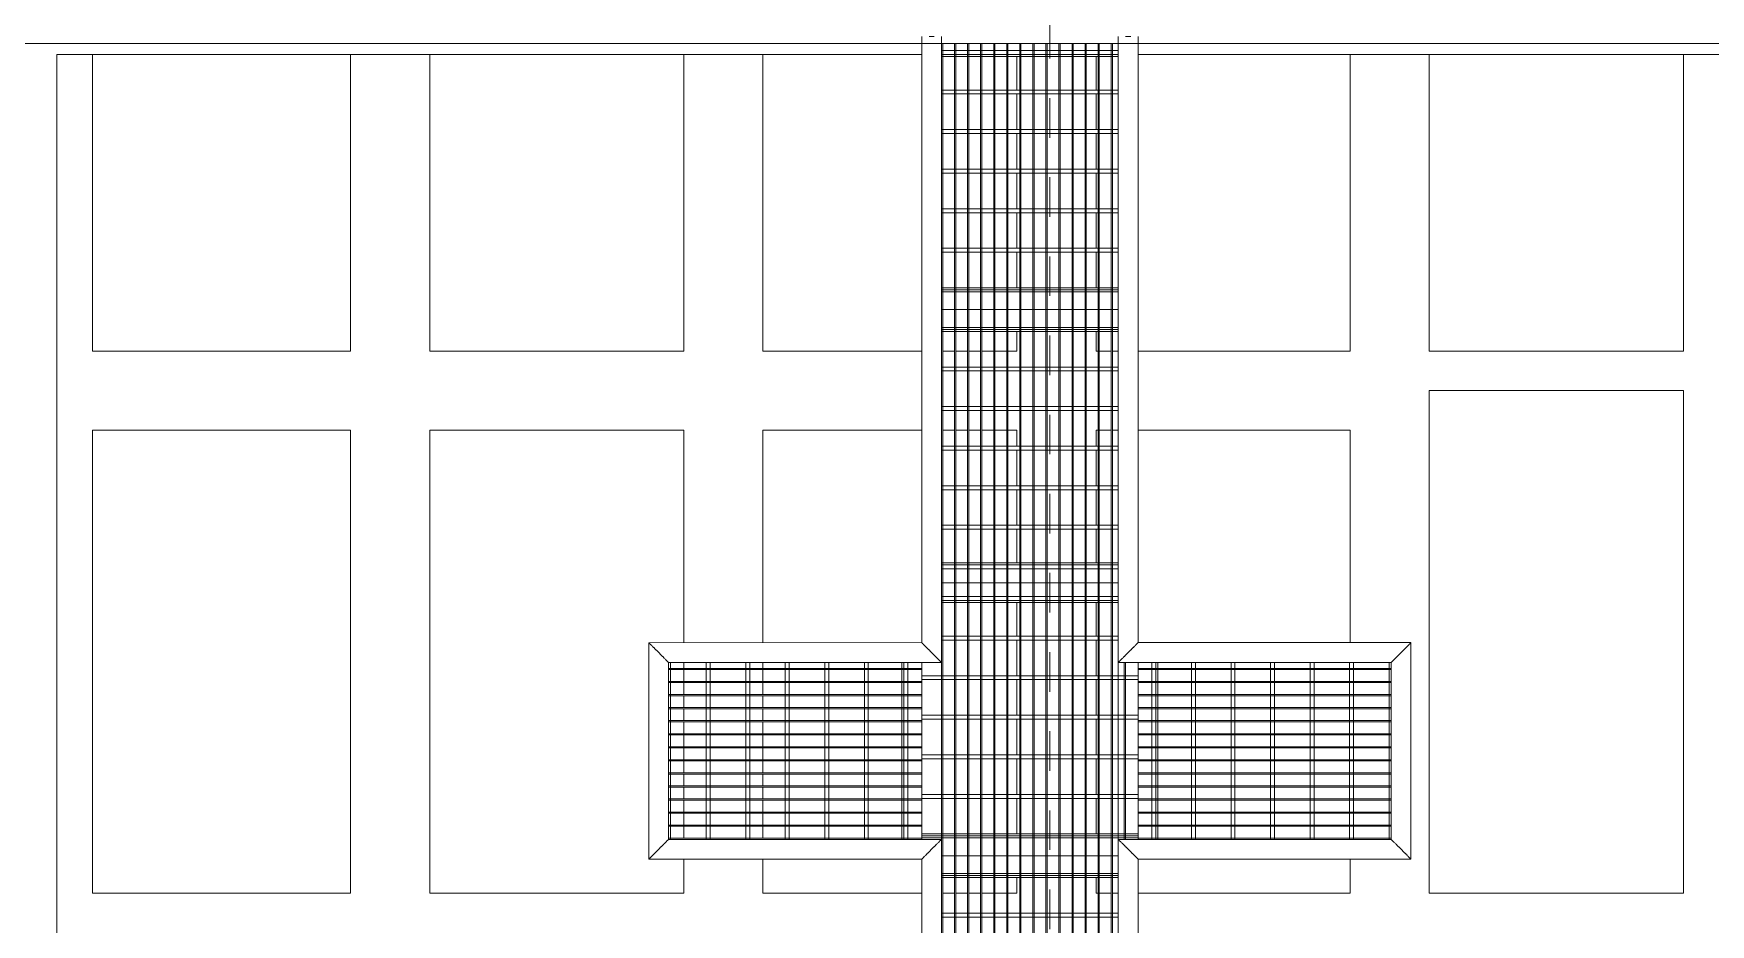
# Model space of a CAD drawing. Header units: metres. Extents: x -43 to 80, y -185 to 8.
# Drawn here: x 38.868 to 43.108, y -136.256 to -134.005 of the extents above; entities that cross this region are included whole.
import ezdxf

# ---------------------------------------------------------------- set-up
doc = ezdxf.new("R2010")
doc.units = ezdxf.units.M
doc.linetypes.add('Grid Line', pattern=[0.022225, 0.0127, -0.003175, 0.003175, -0.003175])
for name, color, linetype, lineweight in [('A-FLOR-HRAL', 7, 'Continuous', 9), ('A-GENM', 7, 'Continuous', 9), ('A-WALL', 7, 'Continuous', 9), ('S-GRID', 7, 'Continuous', 9)]:
    doc.layers.add(name, color=color, linetype=linetype, lineweight=lineweight)

# ---------------------------------------------------------------- blocks, each defined once
blk = doc.blocks.new('Railing - Railing-2175300-N02-ESTANQUE CABECERA')
at = {"layer": 'A-FLOR-HRAL'}
blk.add_line((-65.1712, -117.1747), (-53.6055, -123.2035), dxfattribs=at)
blk = doc.blocks.new('Railing - Railing-2187990-N02-ESTANQUE CABECERA')
at = {"layer": 'A-FLOR-HRAL'}
for p, q in [((-64.9643, -116.6044), (-64.9688, -116.6132)), ((-62.7936, -117.7359), (-64.9643, -116.6044)), ((-64.9163, -116.6858), (-62.8167, -117.7803)), ((-62.8167, -117.7803), (-62.7936, -117.7359))]:
    blk.add_line(p, q, dxfattribs=at)
blk = doc.blocks.new('M_RVR_Grating - 0_547 x 0_69-V83-N02-ESTANQUE CABECERA')
at = {"layer": 'A-GENM'}
for p, q in [((0.2235, 0.31), (-0.2235, 0.31)), ((-0.2235, 0.3), (0.2235, 0.3)), ((-0.2205, -0.345), (-0.2205, 0.328)), ((-0.1905, 0.328), (-0.1905, -0.345)), ((-0.1875, -0.345), (-0.1875, 0.328)), ((-0.1575, 0.328), (-0.1575, -0.345)), ((-0.1545, -0.345), (-0.1545, 0.328)), ((-0.1245, 0.328), (-0.1245, -0.345)), ((-0.1215, -0.345), (-0.1215, 0.328)), ((-0.0915, 0.328), (-0.0915, -0.345)), ((-0.0885, -0.345), (-0.0885, 0.328)), ((-0.0585, 0.328), (-0.0585, -0.345)), ((-0.0555, -0.345), (-0.0555, 0.328)), ((-0.0255, 0.328), (-0.0255, -0.345)), ((-0.0225, -0.345), (-0.0225, 0.328)), ((0.0075, 0.328), (0.0075, -0.345)), ((0.0105, -0.345), (0.0105, 0.328)), ((0.0405, 0.328), (0.0405, -0.345)), ((0.0435, -0.345), (0.0435, 0.328)), ((0.0735, 0.328), (0.0735, -0.345)), ((0.0765, -0.345), (0.0765, 0.328)), ((0.1065, 0.328), (0.1065, -0.345)), ((0.1095, -0.345), (0.1095, 0.328)), ((0.1395, 0.328), (0.1395, -0.345)), ((0.1425, -0.345), (0.1425, 0.328)), ((0.1725, 0.328), (0.1725, -0.345)), ((0.1755, -0.345), (0.1755, 0.328)), ((0.2055, 0.328), (0.2055, -0.345)), ((0.2085, -0.345), (0.2085, 0.328)), ((-0.2235, 0.295), (0.2235, 0.295)), ((0.2236, 0.21), (-0.2236, 0.21)), ((-0.2236, 0.2), (0.2236, 0.2)), ((0.2236, 0.11), (-0.2236, 0.11)), ((-0.2236, 0.1), (0.2236, 0.1)), ((0.2237, 0.01), (-0.2237, 0.01)), ((-0.2237, 0), (0.2237, 0)), ((0.2237, -0.09), (-0.2237, -0.09)), ((-0.2237, -0.1), (0.2237, -0.1)), ((0.2238, -0.19), (-0.2238, -0.19)), ((-0.2238, -0.2), (0.2238, -0.2)), ((0.2238, -0.29), (-0.2238, -0.29)), ((0.2238, -0.295), (-0.2238, -0.295)), ((-0.2238, -0.3), (0.2238, -0.3)), ((-0.2235, -0.345), (-0.2205, -0.345)), ((-0.2235, -0.345), (0.2235, -0.345)), ((-0.1905, -0.345), (-0.1875, -0.345)), ((-0.1575, -0.345), (-0.1545, -0.345)), ((-0.1245, -0.345), (-0.1215, -0.345)), ((-0.0915, -0.345), (-0.0885, -0.345)), ((-0.0585, -0.345), (-0.0555, -0.345)), ((-0.0255, -0.345), (-0.0225, -0.345)), ((0.0075, -0.345), (0.0105, -0.345)), ((0.0405, -0.345), (0.0435, -0.345)), ((0.0735, -0.345), (0.0765, -0.345)), ((0.1065, -0.345), (0.1095, -0.345)), ((0.1395, -0.345), (0.1425, -0.345)), ((0.1725, -0.345), (0.1755, -0.345)), ((0.2055, -0.345), (0.2085, -0.345))]:
    blk.add_line(p, q, dxfattribs=at)
blk = doc.blocks.new('M_RVR_Grating - 0_547 x 0_69-V84-N02-ESTANQUE CABECERA')
at = {"layer": 'A-GENM'}
for p, q in [((-0.2205, 0.345), (-0.2235, 0.345)), ((0.2235, 0.345), (-0.2235, 0.345)), ((-0.2205, -0.345), (-0.2205, 0.345)), ((-0.1905, 0.345), (-0.1905, -0.345)), ((-0.1875, 0.345), (-0.1905, 0.345)), ((-0.1875, -0.345), (-0.1875, 0.345)), ((-0.1575, 0.345), (-0.1575, -0.345)), ((-0.1545, 0.345), (-0.1575, 0.345)), ((-0.1545, -0.345), (-0.1545, 0.345)), ((-0.1245, 0.345), (-0.1245, -0.345)), ((-0.1215, 0.345), (-0.1245, 0.345)), ((-0.1215, -0.345), (-0.1215, 0.345)), ((-0.0915, 0.345), (-0.0915, -0.345)), ((-0.0885, 0.345), (-0.0915, 0.345)), ((-0.0885, -0.345), (-0.0885, 0.345)), ((-0.0585, 0.345), (-0.0585, -0.345)), ((-0.0555, 0.345), (-0.0585, 0.345)), ((-0.0555, -0.345), (-0.0555, 0.345)), ((-0.0255, 0.345), (-0.0255, -0.345)), ((-0.0225, 0.345), (-0.0255, 0.345)), ((-0.0225, -0.345), (-0.0225, 0.345)), ((0.0075, 0.345), (0.0075, -0.345)), ((0.0105, 0.345), (0.0075, 0.345)), ((0.0105, -0.345), (0.0105, 0.345)), ((0.0405, 0.345), (0.0405, -0.345)), ((0.0435, 0.345), (0.0405, 0.345)), ((0.0435, -0.345), (0.0435, 0.345)), ((0.0735, 0.345), (0.0735, -0.345)), ((0.0765, 0.345), (0.0735, 0.345)), ((0.0765, -0.345), (0.0765, 0.345)), ((0.1065, 0.345), (0.1065, -0.345)), ((0.1095, 0.345), (0.1065, 0.345)), ((0.1095, -0.345), (0.1095, 0.345)), ((0.1395, 0.345), (0.1395, -0.345)), ((0.1425, 0.345), (0.1395, 0.345)), ((0.1425, -0.345), (0.1425, 0.345)), ((0.1725, 0.345), (0.1725, -0.345)), ((0.1755, 0.345), (0.1725, 0.345)), ((0.1755, -0.345), (0.1755, 0.345)), ((0.2055, 0.345), (0.2055, -0.345)), ((0.2085, 0.345), (0.2055, 0.345)), ((0.2085, -0.345), (0.2085, 0.345)), ((0.2235, 0.3), (-0.2235, 0.3)), ((-0.2235, 0.295), (0.2235, 0.295)), ((-0.2235, 0.29), (0.2235, 0.29)), ((0.2235, 0.2), (-0.2235, 0.2)), ((-0.2235, 0.19), (0.2235, 0.19)), ((0.2235, 0.1), (-0.2235, 0.1)), ((-0.2235, 0.09), (0.2235, 0.09)), ((0.2235, 0), (-0.2235, 0)), ((-0.2235, -0.01), (0.2235, -0.01)), ((0.2235, -0.1), (-0.2235, -0.1)), ((-0.2235, -0.11), (0.2235, -0.11)), ((0.2235, -0.2), (-0.2235, -0.2)), ((-0.2235, -0.21), (0.2235, -0.21)), ((0.2235, -0.295), (-0.2235, -0.295)), ((0.2235, -0.3), (-0.2235, -0.3)), ((-0.2235, -0.31), (0.2235, -0.31)), ((-0.2235, -0.345), (-0.2205, -0.345)), ((-0.2235, -0.345), (0.2235, -0.345)), ((-0.1905, -0.345), (-0.1875, -0.345)), ((-0.1575, -0.345), (-0.1545, -0.345)), ((-0.1245, -0.345), (-0.1215, -0.345)), ((-0.0915, -0.345), (-0.0885, -0.345)), ((-0.0585, -0.345), (-0.0555, -0.345)), ((-0.0255, -0.345), (-0.0225, -0.345)), ((0.0075, -0.345), (0.0105, -0.345)), ((0.0405, -0.345), (0.0435, -0.345)), ((0.0735, -0.345), (0.0765, -0.345)), ((0.1065, -0.345), (0.1095, -0.345)), ((0.1395, -0.345), (0.1425, -0.345)), ((0.1725, -0.345), (0.1755, -0.345)), ((0.2055, -0.345), (0.2085, -0.345))]:
    blk.add_line(p, q, dxfattribs=at)
blk = doc.blocks.new('M_RVR_Grating - 0_547 x 0_69-V85-N02-ESTANQUE CABECERA')
at = {"layer": 'A-GENM'}
for p, q in [((-0.2205, 0.345), (-0.2235, 0.345)), ((0.2235, 0.345), (-0.2235, 0.345)), ((-0.2205, -0.345), (-0.2205, 0.345)), ((-0.1875, 0.345), (-0.1905, 0.345)), ((-0.1905, 0.345), (-0.1905, -0.345)), ((-0.1875, -0.345), (-0.1875, 0.345)), ((-0.1545, 0.345), (-0.1575, 0.345)), ((-0.1575, 0.345), (-0.1575, -0.345)), ((-0.1545, -0.345), (-0.1545, 0.345)), ((-0.1215, 0.345), (-0.1245, 0.345)), ((-0.1245, 0.345), (-0.1245, -0.345)), ((-0.1215, -0.345), (-0.1215, 0.345)), ((-0.0885, 0.345), (-0.0915, 0.345)), ((-0.0915, 0.345), (-0.0915, -0.345)), ((-0.0885, -0.345), (-0.0885, 0.345)), ((-0.0555, 0.345), (-0.0585, 0.345)), ((-0.0585, 0.345), (-0.0585, -0.345)), ((-0.0555, -0.345), (-0.0555, 0.345)), ((-0.0225, 0.345), (-0.0255, 0.345)), ((-0.0255, 0.345), (-0.0255, -0.345)), ((-0.0225, -0.345), (-0.0225, 0.345)), ((0.0105, 0.345), (0.0075, 0.345)), ((0.0075, 0.345), (0.0075, -0.345)), ((0.0105, -0.345), (0.0105, 0.345)), ((0.0435, 0.345), (0.0405, 0.345)), ((0.0405, 0.345), (0.0405, -0.345)), ((0.0435, -0.345), (0.0435, 0.345)), ((0.0765, 0.345), (0.0735, 0.345)), ((0.0735, 0.345), (0.0735, -0.345)), ((0.0765, -0.345), (0.0765, 0.345)), ((0.1095, 0.345), (0.1065, 0.345)), ((0.1065, 0.345), (0.1065, -0.345)), ((0.1095, -0.345), (0.1095, 0.345)), ((0.1425, 0.345), (0.1395, 0.345)), ((0.1395, 0.345), (0.1395, -0.345)), ((0.1425, -0.345), (0.1425, 0.345)), ((0.1755, 0.345), (0.1725, 0.345)), ((0.1725, 0.345), (0.1725, -0.345)), ((0.1755, -0.345), (0.1755, 0.345)), ((0.2085, 0.345), (0.2055, 0.345)), ((0.2055, 0.345), (0.2055, -0.345)), ((0.2085, -0.345), (0.2085, 0.345)), ((0.2235, 0.31), (-0.2235, 0.31)), ((-0.2235, 0.3), (0.2235, 0.3)), ((-0.2235, 0.295), (0.2235, 0.295)), ((0.2235, 0.21), (-0.2235, 0.21)), ((-0.2235, 0.2), (0.2235, 0.2)), ((-0.2735, 0.1435), (-0.2735, -0.3035)), ((-0.2235, 0.1435), (-0.2235, -0.3035)), ((-0.2235, -0.3035), (-0.2235, 0.1435)), ((0.2235, 0.1435), (0.2235, -0.3035)), ((0.2385, 0.1435), (0.2385, -0.3035)), ((0.2415, -0.3035), (0.2415, 0.1435)), ((0.2735, -0.3035), (0.2735, 0.1435)), ((0.2735, 0.11), (-0.2735, 0.11)), ((-0.2735, 0.1), (0.2735, 0.1)), ((0.2735, 0.01), (-0.2735, 0.01)), ((-0.2735, 0), (0.2735, 0)), ((0.2735, -0.09), (-0.2735, -0.09)), ((-0.2735, -0.1), (0.2735, -0.1)), ((0.2735, -0.19), (-0.2735, -0.19)), ((-0.2735, -0.2), (0.2735, -0.2)), ((0.2735, -0.29), (-0.2735, -0.29)), ((0.2735, -0.295), (-0.2735, -0.295)), ((-0.2735, -0.295), (-0.2735, -0.3035)), ((0.2735, -0.3035), (0.2735, -0.295)), ((-0.2735, -0.3), (0.2735, -0.3)), ((-0.2235, -0.345), (-0.2205, -0.345)), ((-0.2235, -0.345), (0.2235, -0.345)), ((-0.1905, -0.345), (-0.1875, -0.345)), ((-0.1575, -0.345), (-0.1545, -0.345)), ((-0.1245, -0.345), (-0.1215, -0.345)), ((-0.0915, -0.345), (-0.0885, -0.345)), ((-0.0585, -0.345), (-0.0555, -0.345)), ((-0.0255, -0.345), (-0.0225, -0.345)), ((0.0075, -0.345), (0.0105, -0.345)), ((0.0405, -0.345), (0.0435, -0.345)), ((0.0735, -0.345), (0.0765, -0.345)), ((0.1065, -0.345), (0.1095, -0.345)), ((0.1395, -0.345), (0.1425, -0.345)), ((0.1725, -0.345), (0.1755, -0.345)), ((0.2055, -0.345), (0.2085, -0.345))]:
    blk.add_line(p, q, dxfattribs=at)
blk = doc.blocks.new('M_RVR_Grating - 0_547 x 0_69-V86-N02-ESTANQUE CABECERA')
at = {"layer": 'A-GENM'}
for p, q in [((-0.2205, 0.345), (-0.2235, 0.345)), ((0.2235, 0.345), (-0.2235, 0.345)), ((-0.2205, -0.2034), (-0.2205, 0.345)), ((-0.1905, 0.345), (-0.1905, -0.2034)), ((-0.1875, 0.345), (-0.1905, 0.345)), ((-0.1875, -0.2034), (-0.1875, 0.345)), ((-0.1575, 0.345), (-0.1575, -0.2034)), ((-0.1545, 0.345), (-0.1575, 0.345)), ((-0.1545, -0.2034), (-0.1545, 0.345)), ((-0.1245, 0.345), (-0.1245, -0.2034)), ((-0.1215, 0.345), (-0.1245, 0.345)), ((-0.1215, -0.2034), (-0.1215, 0.345)), ((-0.0915, 0.345), (-0.0915, -0.2034)), ((-0.0885, 0.345), (-0.0915, 0.345)), ((-0.0885, -0.2034), (-0.0885, 0.345)), ((-0.0585, 0.345), (-0.0585, -0.2034)), ((-0.0555, 0.345), (-0.0585, 0.345)), ((-0.0555, -0.2034), (-0.0555, 0.345)), ((-0.0255, 0.345), (-0.0255, -0.2034)), ((-0.0225, 0.345), (-0.0255, 0.345)), ((-0.0225, -0.2034), (-0.0225, 0.345)), ((0.0075, 0.345), (0.0075, -0.2034)), ((0.0105, 0.345), (0.0075, 0.345)), ((0.0105, -0.2034), (0.0105, 0.345)), ((0.0405, 0.345), (0.0405, -0.2034)), ((0.0435, 0.345), (0.0405, 0.345)), ((0.0435, -0.2034), (0.0435, 0.345)), ((0.0735, 0.345), (0.0735, -0.2034)), ((0.0765, 0.345), (0.0735, 0.345)), ((0.0765, -0.2034), (0.0765, 0.345)), ((0.1065, 0.345), (0.1065, -0.2034)), ((0.1095, 0.345), (0.1065, 0.345)), ((0.1095, -0.2034), (0.1095, 0.345)), ((0.1395, 0.345), (0.1395, -0.2034)), ((0.1425, 0.345), (0.1395, 0.345)), ((0.1425, -0.2034), (0.1425, 0.345)), ((0.1725, 0.345), (0.1725, -0.2034)), ((0.1755, 0.345), (0.1725, 0.345)), ((0.1755, -0.2034), (0.1755, 0.345)), ((0.2055, 0.345), (0.2055, -0.2034)), ((0.2085, 0.345), (0.2055, 0.345)), ((0.2085, -0.2034), (0.2085, 0.345)), ((0.2235, 0.3), (-0.2235, 0.3)), ((-0.2235, 0.295), (0.2235, 0.295)), ((-0.2235, 0.29), (0.2235, 0.29)), ((0.2235, 0.2), (-0.2235, 0.2)), ((-0.2235, 0.19), (0.2235, 0.19)), ((0.2235, 0.1), (-0.2235, 0.1)), ((-0.2235, 0.09), (0.2235, 0.09)), ((0.2235, 0), (-0.2235, 0)), ((-0.2235, -0.01), (0.2235, -0.01)), ((0.2235, -0.1), (-0.2235, -0.1)), ((-0.2235, -0.11), (0.2235, -0.11)), ((0.2235, -0.2), (-0.2235, -0.2)), ((-0.2235, -0.21), (0.2235, -0.21)), ((-0.2205, -0.345), (-0.2205, -0.2049)), ((-0.1905, -0.2048), (-0.1905, -0.345)), ((-0.1875, -0.345), (-0.1875, -0.2048)), ((-0.1575, -0.2047), (-0.1575, -0.345)), ((-0.1545, -0.345), (-0.1545, -0.2047)), ((-0.1245, -0.205), (-0.1245, -0.345)), ((-0.1215, -0.345), (-0.1215, -0.205)), ((-0.0915, -0.205), (-0.0915, -0.345)), ((-0.0885, -0.345), (-0.0885, -0.205)), ((-0.0585, -0.205), (-0.0585, -0.345)), ((-0.0555, -0.345), (-0.0555, -0.205)), ((-0.0255, -0.205), (-0.0255, -0.345)), ((-0.0225, -0.345), (-0.0225, -0.205)), ((0.0075, -0.205), (0.0075, -0.345)), ((0.0105, -0.345), (0.0105, -0.205)), ((0.0405, -0.205), (0.0405, -0.345)), ((0.0435, -0.345), (0.0435, -0.205)), ((0.0735, -0.205), (0.0735, -0.345)), ((0.0765, -0.345), (0.0765, -0.205)), ((0.1065, -0.205), (0.1065, -0.345)), ((0.1095, -0.345), (0.1095, -0.205)), ((0.1395, -0.205), (0.1395, -0.345)), ((0.1425, -0.345), (0.1425, -0.205)), ((0.1725, -0.205), (0.1725, -0.345)), ((0.1755, -0.345), (0.1755, -0.205)), ((0.2055, -0.205), (0.2055, -0.345)), ((0.2085, -0.345), (0.2085, -0.205)), ((0.2235, -0.295), (-0.2235, -0.295)), ((0.2235, -0.3), (-0.2235, -0.3)), ((-0.2235, -0.31), (0.2235, -0.31)), ((-0.2235, -0.345), (-0.2205, -0.345)), ((-0.2235, -0.345), (0.2235, -0.345)), ((-0.1905, -0.345), (-0.1875, -0.345)), ((-0.1575, -0.345), (-0.1545, -0.345)), ((-0.1245, -0.345), (-0.1215, -0.345)), ((-0.0915, -0.345), (-0.0885, -0.345)), ((-0.0585, -0.345), (-0.0555, -0.345)), ((-0.0255, -0.345), (-0.0225, -0.345)), ((0.0075, -0.345), (0.0105, -0.345)), ((0.0405, -0.345), (0.0435, -0.345)), ((0.0735, -0.345), (0.0765, -0.345)), ((0.1065, -0.345), (0.1095, -0.345)), ((0.1395, -0.345), (0.1425, -0.345)), ((0.1725, -0.345), (0.1755, -0.345)), ((0.2055, -0.345), (0.2085, -0.345))]:
    blk.add_line(p, q, dxfattribs=at)
blk = doc.blocks.new('M_RVR_Grating - 0_547 x 0_69-V90-N02-ESTANQUE CABECERA')
at = {"layer": 'A-GENM'}
for p, q in [((-0.2205, 0.345), (-0.2235, 0.345)), ((0.2235, 0.345), (-0.2235, 0.345)), ((-0.2205, -0.295), (-0.2205, 0.345)), ((-0.1875, 0.345), (-0.1905, 0.345)), ((-0.1905, 0.345), (-0.1905, -0.295)), ((-0.1875, -0.295), (-0.1875, 0.345)), ((-0.1545, 0.345), (-0.1575, 0.345)), ((-0.1575, 0.345), (-0.1575, -0.295)), ((-0.1545, -0.295), (-0.1545, 0.345)), ((-0.1215, 0.345), (-0.1245, 0.345)), ((-0.1245, 0.345), (-0.1245, -0.295)), ((-0.1215, -0.295), (-0.1215, 0.345)), ((-0.0885, 0.345), (-0.0915, 0.345)), ((-0.0915, 0.345), (-0.0915, -0.295)), ((-0.0885, -0.295), (-0.0885, 0.345)), ((-0.0555, 0.345), (-0.0585, 0.345)), ((-0.0585, 0.345), (-0.0585, -0.295)), ((-0.0555, -0.295), (-0.0555, 0.345)), ((-0.0225, 0.345), (-0.0255, 0.345)), ((-0.0255, 0.345), (-0.0255, -0.295)), ((-0.0225, -0.295), (-0.0225, 0.345)), ((0.0105, 0.345), (0.0075, 0.345)), ((0.0075, 0.345), (0.0075, -0.295)), ((0.0105, -0.295), (0.0105, 0.345)), ((0.0435, 0.345), (0.0405, 0.345)), ((0.0405, 0.345), (0.0405, -0.295)), ((0.0435, -0.295), (0.0435, 0.345)), ((0.0765, 0.345), (0.0735, 0.345)), ((0.0735, 0.345), (0.0735, -0.295)), ((0.0765, -0.295), (0.0765, 0.345)), ((0.1095, 0.345), (0.1065, 0.345)), ((0.1065, 0.345), (0.1065, -0.295)), ((0.1095, -0.295), (0.1095, 0.345)), ((0.1425, 0.345), (0.1395, 0.345)), ((0.1395, 0.345), (0.1395, -0.295)), ((0.1425, -0.295), (0.1425, 0.345)), ((0.1755, 0.345), (0.1725, 0.345)), ((0.1725, 0.345), (0.1725, -0.295)), ((0.1755, -0.295), (0.1755, 0.345)), ((0.2085, 0.345), (0.2055, 0.345)), ((0.2055, 0.345), (0.2055, -0.295)), ((0.2085, -0.295), (0.2085, 0.345)), ((0.2235, 0.31), (-0.2235, 0.31)), ((-0.2235, 0.3), (0.2235, 0.3)), ((-0.2235, 0.295), (0.2235, 0.295)), ((0.2235, 0.21), (-0.2235, 0.21)), ((-0.2235, 0.2), (0.2235, 0.2)), ((0.2235, 0.11), (-0.2235, 0.11)), ((-0.2235, 0.1), (0.2235, 0.1)), ((0.2235, 0.01), (-0.2235, 0.01)), ((-0.2235, 0), (0.2235, 0)), ((0.2238, -0.09), (-0.2238, -0.09)), ((-0.2237, -0.1), (0.2237, -0.1)), ((0.2236, -0.19), (-0.2236, -0.19)), ((-0.2236, -0.2), (0.2236, -0.2)), ((0.2235, -0.29), (-0.2235, -0.29))]:
    blk.add_line(p, q, dxfattribs=at)
blk = doc.blocks.new('M_RVR_Grating - 0_547 x 0_69-V92-N02-ESTANQUE CABECERA')
at = {"layer": 'A-GENM'}
for p, q in [((-0.2235, 0.29), (0.2235, 0.29)), ((-0.2205, -0.345), (-0.2205, 0.295)), ((-0.1905, 0.2951), (-0.1905, -0.345)), ((-0.1875, -0.345), (-0.1875, 0.2951)), ((-0.1575, 0.2951), (-0.1575, -0.345)), ((-0.1545, -0.345), (-0.1545, 0.2951)), ((-0.1245, 0.295), (-0.1245, -0.345)), ((-0.1215, -0.345), (-0.1215, 0.295)), ((-0.0915, 0.295), (-0.0915, -0.345)), ((-0.0885, -0.345), (-0.0885, 0.295)), ((-0.0585, 0.295), (-0.0585, -0.345)), ((-0.0555, -0.345), (-0.0555, 0.295)), ((-0.0255, 0.295), (-0.0255, -0.345)), ((-0.0225, -0.345), (-0.0225, 0.295)), ((0.0075, 0.295), (0.0075, -0.345)), ((0.0105, -0.345), (0.0105, 0.295)), ((0.0405, 0.295), (0.0405, -0.345)), ((0.0435, -0.345), (0.0435, 0.295)), ((0.0735, 0.295), (0.0735, -0.345)), ((0.0765, -0.345), (0.0765, 0.295)), ((0.1065, 0.295), (0.1065, -0.345)), ((0.1095, -0.345), (0.1095, 0.295)), ((0.1395, 0.295), (0.1395, -0.345)), ((0.1425, -0.345), (0.1425, 0.295)), ((0.1725, 0.295), (0.1725, -0.345)), ((0.1755, -0.345), (0.1755, 0.295)), ((0.2055, 0.295), (0.2055, -0.345)), ((0.2085, -0.345), (0.2085, 0.295)), ((0.2236, 0.2), (-0.2236, 0.2)), ((-0.2236, 0.19), (0.2236, 0.19)), ((-0.2238, 0.09), (0.2238, 0.09)), ((0.2237, 0.1), (-0.2237, 0.1)), ((0.2235, 0), (-0.2235, 0)), ((-0.2235, -0.01), (0.2235, -0.01)), ((0.2235, -0.1), (-0.2235, -0.1)), ((-0.2235, -0.11), (0.2235, -0.11)), ((0.2235, -0.2), (-0.2235, -0.2)), ((-0.2235, -0.21), (0.2235, -0.21)), ((0.2235, -0.295), (-0.2235, -0.295)), ((0.2235, -0.3), (-0.2235, -0.3)), ((-0.2235, -0.31), (0.2235, -0.31)), ((-0.2235, -0.345), (-0.2205, -0.345)), ((-0.2235, -0.345), (0.2235, -0.345)), ((-0.1905, -0.345), (-0.1875, -0.345)), ((-0.1575, -0.345), (-0.1545, -0.345)), ((-0.1245, -0.345), (-0.1215, -0.345)), ((-0.0915, -0.345), (-0.0885, -0.345)), ((-0.0585, -0.345), (-0.0555, -0.345)), ((-0.0255, -0.345), (-0.0225, -0.345)), ((0.0075, -0.345), (0.0105, -0.345)), ((0.0405, -0.345), (0.0435, -0.345)), ((0.0735, -0.345), (0.0765, -0.345)), ((0.1065, -0.345), (0.1095, -0.345)), ((0.1395, -0.345), (0.1425, -0.345)), ((0.1725, -0.345), (0.1755, -0.345)), ((0.2055, -0.345), (0.2085, -0.345))]:
    blk.add_line(p, q, dxfattribs=at)
blk = doc.blocks.new('Railing - Railing-2188835-N02-ESTANQUE CABECERA')
at = {"layer": 'A-FLOR-HRAL'}
for p, q in [((-62.0989, -118.7568), (-62.8068, -120.1148)), ((-62.7856, -120.1823), (-62.0545, -118.7799)), ((-62.071, -118.7713), (-62.0825, -118.7653)), ((-61.6582, -118.9865), (-62.3892, -120.3889)), ((-62.3217, -120.3677), (-61.6138, -119.0096)), ((-61.6303, -119.001), (-61.6417, -118.9951)), ((-63.4187, -119.7959), (-63.6715, -120.2809)), ((-62.8068, -120.1148), (-63.4187, -119.7959)), ((-63.6041, -120.2597), (-63.3974, -119.8633)), ((-63.3974, -119.8633), (-62.7856, -120.1823)), ((-63.6715, -120.2809), (-63.0596, -120.5999)), ((-62.9922, -120.5787), (-63.6041, -120.2597)), ((-61.7099, -120.6866), (-62.3217, -120.3677)), ((-62.3892, -120.3889), (-61.7773, -120.7078)), ((-63.6262, -121.7949), (-62.9922, -120.5787)), ((-63.0596, -120.5999), (-63.6936, -121.8161)), ((-61.7773, -120.7078), (-61.984, -121.1042)), ((-61.9627, -121.1717), (-61.7099, -120.6866)), ((-62.5958, -120.7853), (-63.2301, -122.002)), ((-61.984, -121.1042), (-62.5958, -120.7853)), ((-63.2089, -122.0695), (-62.5746, -120.8527)), ((-62.5746, -120.8527), (-61.9627, -121.1717))]:
    blk.add_line(p, q, dxfattribs=at)
for points in [[(-63.3974, -119.8633), (-63.3974, -119.8633), (-63.3976, -119.8628), (-63.3982, -119.8608), (-63.3988, -119.8589), (-63.3995, -119.8568), (-63.4001, -119.855), (-63.4007, -119.853), (-63.4016, -119.8502), (-63.4025, -119.8471), (-63.4034, -119.8445), (-63.404, -119.8425), (-63.4046, -119.8404), (-63.4053, -119.8383), (-63.406, -119.8362), (-63.4067, -119.834), (-63.4073, -119.8318), (-63.408, -119.8296), (-63.4087, -119.8274), (-63.4094, -119.8252), (-63.4101, -119.823), (-63.4108, -119.8209), (-63.4115, -119.8188), (-63.4121, -119.8167), (-63.4127, -119.8147), (-63.4134, -119.8127), (-63.414, -119.8109), (-63.4147, -119.8085), (-63.4154, -119.8062), (-63.416, -119.8042), (-63.4166, -119.8024), (-63.4173, -119.8003), (-63.4179, -119.7984), (-63.4185, -119.7965), (-63.4187, -119.7959), (-63.4187, -119.7959)], [(-62.7856, -120.1823), (-62.7856, -120.1823), (-62.7858, -120.1817), (-62.7864, -120.1798), (-62.787, -120.1778), (-62.7876, -120.1758), (-62.7882, -120.1739), (-62.7888, -120.1719), (-62.7897, -120.1691), (-62.7907, -120.1661), (-62.7915, -120.1635), (-62.7921, -120.1615), (-62.7928, -120.1594), (-62.7934, -120.1573), (-62.7941, -120.1551), (-62.7948, -120.153), (-62.7955, -120.1508), (-62.7962, -120.1485), (-62.7969, -120.1463), (-62.7976, -120.1441), (-62.7983, -120.142), (-62.7989, -120.1398), (-62.7996, -120.1377), (-62.8003, -120.1356), (-62.8009, -120.1336), (-62.8015, -120.1317), (-62.8021, -120.1298), (-62.8028, -120.1274), (-62.8035, -120.1252), (-62.8042, -120.1232), (-62.8048, -120.1213), (-62.8054, -120.1193), (-62.806, -120.1173), (-62.8066, -120.1154), (-62.8068, -120.1148), (-62.8068, -120.1148)], [(-63.6041, -120.2597), (-63.6041, -120.2597), (-63.6046, -120.2599), (-63.6065, -120.2605), (-63.6085, -120.2611), (-63.6105, -120.2617), (-63.6124, -120.2623), (-63.6144, -120.263), (-63.6172, -120.2638), (-63.6203, -120.2648), (-63.6228, -120.2656), (-63.6249, -120.2663), (-63.6269, -120.2669), (-63.629, -120.2676), (-63.6312, -120.2683), (-63.6334, -120.2689), (-63.6356, -120.2696), (-63.6378, -120.2703), (-63.64, -120.271), (-63.6422, -120.2717), (-63.6444, -120.2724), (-63.6465, -120.2731), (-63.6486, -120.2737), (-63.6507, -120.2744), (-63.6527, -120.275), (-63.6547, -120.2756), (-63.6565, -120.2762), (-63.6589, -120.277), (-63.6611, -120.2777), (-63.6631, -120.2783), (-63.665, -120.2789), (-63.6671, -120.2795), (-63.669, -120.2802), (-63.6709, -120.2807), (-63.6715, -120.2809), (-63.6715, -120.2809)], [(-62.3892, -120.3889), (-62.3892, -120.3889), (-62.3886, -120.3887), (-62.3867, -120.3881), (-62.3848, -120.3875), (-62.3827, -120.3869), (-62.3808, -120.3863), (-62.3788, -120.3856), (-62.3761, -120.3848), (-62.373, -120.3838), (-62.3704, -120.383), (-62.3684, -120.3823), (-62.3663, -120.3817), (-62.3642, -120.381), (-62.3621, -120.3804), (-62.3599, -120.3797), (-62.3577, -120.379), (-62.3555, -120.3783), (-62.3533, -120.3776), (-62.3511, -120.3769), (-62.3489, -120.3762), (-62.3467, -120.3755), (-62.3446, -120.3749), (-62.3426, -120.3742), (-62.3405, -120.3736), (-62.3386, -120.373), (-62.3367, -120.3724), (-62.3343, -120.3716), (-62.3321, -120.3709), (-62.3301, -120.3703), (-62.3282, -120.3697), (-62.3262, -120.3691), (-62.3242, -120.3685), (-62.3223, -120.3678), (-62.3217, -120.3677), (-62.3217, -120.3677)], [(-62.9922, -120.5787), (-62.9922, -120.5787), (-62.9928, -120.5788), (-62.9947, -120.5794), (-62.9966, -120.58), (-62.9987, -120.5807), (-63.0006, -120.5813), (-63.0026, -120.5819), (-63.0053, -120.5828), (-63.0084, -120.5838), (-63.011, -120.5846), (-63.013, -120.5852), (-63.0151, -120.5859), (-63.0172, -120.5865), (-63.0193, -120.5872), (-63.0215, -120.5879), (-63.0237, -120.5886), (-63.0259, -120.5893), (-63.0281, -120.59), (-63.0303, -120.5907), (-63.0325, -120.5913), (-63.0347, -120.592), (-63.0368, -120.5927), (-63.0388, -120.5933), (-63.0409, -120.594), (-63.0428, -120.5946), (-63.0447, -120.5952), (-63.0471, -120.5959), (-63.0493, -120.5966), (-63.0513, -120.5972), (-63.0532, -120.5978), (-63.0552, -120.5985), (-63.0572, -120.5991), (-63.0591, -120.5997), (-63.0596, -120.5999), (-63.0596, -120.5999)], [(-61.7773, -120.7078), (-61.7773, -120.7078), (-61.7768, -120.7077), (-61.7749, -120.7071), (-61.7729, -120.7064), (-61.7709, -120.7058), (-61.769, -120.7052), (-61.767, -120.7046), (-61.7642, -120.7037), (-61.7611, -120.7027), (-61.7585, -120.7019), (-61.7565, -120.7013), (-61.7544, -120.7006), (-61.7523, -120.7), (-61.7502, -120.6993), (-61.748, -120.6986), (-61.7458, -120.6979), (-61.7436, -120.6972), (-61.7414, -120.6965), (-61.7392, -120.6958), (-61.737, -120.6952), (-61.7349, -120.6945), (-61.7328, -120.6938), (-61.7307, -120.6932), (-61.7287, -120.6925), (-61.7267, -120.6919), (-61.7249, -120.6913), (-61.7225, -120.6906), (-61.7202, -120.6899), (-61.7182, -120.6892), (-61.7164, -120.6887), (-61.7143, -120.688), (-61.7124, -120.6874), (-61.7105, -120.6868), (-61.7099, -120.6866), (-61.7099, -120.6866)], [(-62.5958, -120.7853), (-62.5958, -120.7853), (-62.5956, -120.7859), (-62.595, -120.7878), (-62.5944, -120.7897), (-62.5938, -120.7918), (-62.5932, -120.7936), (-62.5926, -120.7956), (-62.5917, -120.7984), (-62.5907, -120.8015), (-62.5899, -120.8041), (-62.5893, -120.8061), (-62.5886, -120.8082), (-62.588, -120.8103), (-62.5873, -120.8124), (-62.5866, -120.8146), (-62.5859, -120.8168), (-62.5852, -120.819), (-62.5845, -120.8212), (-62.5838, -120.8234), (-62.5831, -120.8256), (-62.5825, -120.8277), (-62.5818, -120.8298), (-62.5811, -120.8319), (-62.5805, -120.8339), (-62.5799, -120.8359), (-62.5793, -120.8377), (-62.5785, -120.8401), (-62.5778, -120.8424), (-62.5772, -120.8444), (-62.5766, -120.8462), (-62.576, -120.8483), (-62.5754, -120.8502), (-62.5748, -120.8521), (-62.5746, -120.8527), (-62.5746, -120.8527)], [(-61.984, -121.1042), (-61.984, -121.1042), (-61.9838, -121.1048), (-61.9832, -121.1067), (-61.9826, -121.1087), (-61.9819, -121.1107), (-61.9813, -121.1126), (-61.9807, -121.1146), (-61.9798, -121.1174), (-61.9789, -121.1204), (-61.978, -121.123), (-61.9774, -121.125), (-61.9768, -121.1271), (-61.9761, -121.1292), (-61.9754, -121.1314), (-61.9747, -121.1335), (-61.974, -121.1357), (-61.9733, -121.1379), (-61.9726, -121.1401), (-61.972, -121.1423), (-61.9713, -121.1445), (-61.9706, -121.1467), (-61.9699, -121.1488), (-61.9693, -121.1509), (-61.9686, -121.1529), (-61.968, -121.1548), (-61.9674, -121.1567), (-61.9667, -121.1591), (-61.966, -121.1613), (-61.9654, -121.1633), (-61.9648, -121.1652), (-61.9641, -121.1672), (-61.9635, -121.1692), (-61.9629, -121.1711), (-61.9627, -121.1717), (-61.9627, -121.1717)]]:
    blk.add_open_spline(points, degree=3, knots=[0, 0, 0, 0, 0.083333, 0.125, 0.166667, 0.208333, 0.229167, 0.25, 0.291667, 0.333333, 0.354167, 0.375, 0.395833, 0.416667, 0.4375, 0.458333, 0.479167, 0.5, 0.520833, 0.541667, 0.5625, 0.583333, 0.604167, 0.625, 0.645833, 0.666667, 0.6875, 0.708333, 0.75, 0.770833, 0.791667, 0.833333, 0.875, 0.916667, 1, 1, 1, 1], dxfattribs=at)

msp = doc.modelspace()

# ---------------------------------------------------------------- linework, layer by layer
at = {"layer": 'A-GENM'}
for p, q in [((39.0173, -134.0577), (39.0173, -134.8074)), ((39.6698, -134.8074), (39.6698, -134.0577)), ((39.8698, -134.0577), (39.8698, -134.8074)), ((40.5123, -134.8074), (40.5123, -134.0577)), ((40.7123, -134.0577), (40.7123, -134.8074)), ((41.3548, -134.1484), (41.3548, -134.0627)), ((41.5548, -134.0627), (41.5548, -134.1479)), ((42.1973, -134.8074), (42.1973, -134.0577)), ((42.3973, -134.0577), (42.3973, -134.8074)), ((43.0398, -134.8074), (43.0398, -134.0577)), ((41.3548, -134.2484), (41.3548, -134.157)), ((41.5548, -134.1575), (41.5548, -134.2479)), ((41.3548, -134.3484), (41.3548, -134.257)), ((41.5548, -134.2575), (41.5548, -134.3479)), ((41.3548, -134.4484), (41.3548, -134.357)), ((41.5548, -134.3575), (41.5548, -134.4479)), ((41.3548, -134.5484), (41.3548, -134.457)), ((41.5548, -134.4575), (41.5548, -134.5479)), ((41.3548, -134.6484), (41.3548, -134.557)), ((41.5548, -134.5575), (41.5548, -134.6479)), ((41.3548, -134.8074), (41.3548, -134.757)), ((41.5548, -134.7575), (41.5548, -134.8074)), ((39.0173, -134.8074), (39.6698, -134.8074)), ((39.8698, -134.8074), (40.5123, -134.8074)), ((40.7123, -134.8074), (41.1139, -134.8074)), ((41.1669, -134.8074), (41.1969, -134.8074)), ((41.1999, -134.8074), (41.2299, -134.8074)), ((41.2329, -134.8074), (41.2629, -134.8074)), ((41.2659, -134.8074), (41.2959, -134.8074)), ((41.2989, -134.8074), (41.3289, -134.8074)), ((41.3319, -134.8074), (41.3548, -134.8074)), ((41.5548, -134.8074), (41.5599, -134.8074)), ((41.5629, -134.8074), (41.5929, -134.8074)), ((41.5959, -134.8074), (41.6109, -134.8074)), ((41.6609, -134.8074), (42.1973, -134.8074)), ((42.3973, -134.8074), (43.0398, -134.8074)), ((43.0398, -134.9074), (42.3973, -134.9074)), ((42.3973, -134.9074), (42.3973, -136.1776)), ((43.0398, -136.1776), (43.0398, -134.9074)), ((39.6698, -135.0074), (39.0173, -135.0074)), ((39.0173, -135.0074), (39.0173, -136.1776)), ((39.6698, -136.1776), (39.6698, -135.0074)), ((40.5123, -135.0074), (39.8698, -135.0074)), ((39.8698, -135.0074), (39.8698, -136.1776)), ((40.5123, -135.5442), (40.5123, -135.0074)), ((41.1139, -135.0074), (40.7123, -135.0074)), ((40.7123, -135.0074), (40.7123, -135.5442)), ((41.1969, -135.0074), (41.1669, -135.0074)), ((41.2299, -135.0074), (41.1999, -135.0074)), ((41.2629, -135.0074), (41.2329, -135.0074)), ((41.2959, -135.0074), (41.2659, -135.0074)), ((41.3289, -135.0074), (41.2989, -135.0074)), ((41.3548, -135.0074), (41.3319, -135.0074)), ((41.3548, -135.0484), (41.3548, -135.0074)), ((41.5599, -135.0074), (41.5548, -135.0074)), ((41.5548, -135.0074), (41.5548, -135.0479)), ((41.5929, -135.0074), (41.5629, -135.0074)), ((41.6109, -135.0074), (41.5959, -135.0074)), ((42.1973, -135.0074), (41.6609, -135.0074)), ((42.1973, -135.5442), (42.1973, -135.0074)), ((41.3548, -135.1484), (41.3548, -135.057)), ((41.5548, -135.0575), (41.5548, -135.1479)), ((41.3548, -135.2467), (41.3548, -135.157)), ((41.5548, -135.1575), (41.5548, -135.2467)), ((41.3548, -135.3427), (41.3548, -135.257)), ((41.5548, -135.2575), (41.5548, -135.3427)), ((41.3548, -135.5284), (41.3548, -135.4427)), ((41.5548, -135.4427), (41.5548, -135.5279)), ((41.3548, -135.6284), (41.3548, -135.537)), ((41.5548, -135.5375), (41.5548, -135.6279)), ((40.5123, -135.6092), (40.5123, -135.5942)), ((40.7123, -135.5942), (40.7123, -135.6092)), ((40.5123, -135.6422), (40.5123, -135.6122)), ((40.7123, -135.6122), (40.7123, -135.6422)), ((41.3548, -135.7284), (41.3548, -135.637)), ((41.5548, -135.6375), (41.5548, -135.7279)), ((40.5123, -135.6752), (40.5123, -135.6452)), ((40.5123, -135.7081), (40.5123, -135.6782)), ((40.7123, -135.6452), (40.7123, -135.6752)), ((40.7123, -135.6782), (40.7123, -135.7081)), ((40.5123, -135.7412), (40.5123, -135.7112)), ((40.7123, -135.7112), (40.7123, -135.7412)), ((40.5123, -135.7742), (40.5123, -135.7442)), ((40.7123, -135.7442), (40.7123, -135.7742)), ((41.3548, -135.8284), (41.3548, -135.737)), ((41.5548, -135.7375), (41.5548, -135.8279)), ((40.5123, -135.8072), (40.5123, -135.7772)), ((40.7123, -135.7772), (40.7123, -135.8072)), ((40.5123, -135.8402), (40.5123, -135.8102)), ((40.5123, -135.8732), (40.5123, -135.8432)), ((40.7123, -135.8102), (40.7123, -135.8402)), ((40.7123, -135.8432), (40.7123, -135.8732)), ((41.3548, -135.9284), (41.3548, -135.837)), ((41.5548, -135.8375), (41.5548, -135.9279)), ((40.5123, -135.9062), (40.5123, -135.8762)), ((40.7123, -135.8762), (40.7123, -135.9062)), ((40.5123, -135.9392), (40.5123, -135.9092)), ((40.7123, -135.9092), (40.7123, -135.9392)), ((40.5123, -135.9722), (40.5123, -135.9422)), ((40.5123, -136.0052), (40.5123, -135.9752)), ((40.7123, -135.9422), (40.7123, -135.9722)), ((40.7123, -135.9752), (40.7123, -136.0052)), ((41.3548, -136.0284), (41.3548, -135.937)), ((41.5548, -135.9375), (41.5548, -136.0279)), ((40.5123, -136.0382), (40.5123, -136.0082)), ((40.7123, -136.0082), (40.7123, -136.0382)), ((40.5123, -136.1776), (40.5123, -136.0912)), ((40.7123, -136.0912), (40.7123, -136.1776)), ((42.1973, -136.1776), (42.1973, -136.0912)), ((41.3548, -136.1776), (41.3548, -136.137)), ((41.5548, -136.1375), (41.5548, -136.1776)), ((39.0173, -136.1776), (39.6698, -136.1776)), ((39.8698, -136.1776), (40.5123, -136.1776)), ((40.7123, -136.1776), (41.1139, -136.1776)), ((41.1669, -136.1776), (41.1969, -136.1776)), ((41.1999, -136.1776), (41.2299, -136.1776)), ((41.2329, -136.1776), (41.2629, -136.1776)), ((41.2659, -136.1776), (41.2959, -136.1776)), ((41.2989, -136.1776), (41.3289, -136.1776)), ((41.3319, -136.1776), (41.3548, -136.1776)), ((41.5548, -136.1776), (41.5599, -136.1776)), ((41.5629, -136.1776), (41.5929, -136.1776)), ((41.5959, -136.1776), (41.6109, -136.1776)), ((41.6609, -136.1776), (42.1973, -136.1776)), ((42.3973, -136.1776), (43.0398, -136.1776))]:
    msp.add_line(p, q, dxfattribs=at)
at = {"layer": 'A-WALL'}
for p, q in [((38.9273, -134.0577), (38.9273, -137.9184)), ((41.1139, -134.0577), (38.9273, -134.0577)), ((43.8006, -134.0577), (41.6609, -134.0577))]:
    msp.add_line(p, q, dxfattribs=at)
at = {"layer": 'S-GRID', "color": 254, "linetype": 'Grid Line', "true_color": 0xd4d4d4}
msp.add_line((41.438, -153.6681), (41.438, -110.951), dxfattribs=at)

# ---------------------------------------------------------------- block references
at = {"layer": 'A-FLOR-HRAL', "rotation": 27.5316480064027}
for name in ['Railing - Railing-2175300-N02-ESTANQUE CABECERA', 'Railing - Railing-2187990-N02-ESTANQUE CABECERA', 'Railing - Railing-2188835-N02-ESTANQUE CABECERA']:
    msp.add_blockref(name, (41.2865, 0), dxfattribs=at)
at = {"layer": 'A-GENM'}
for name, p in [('M_RVR_Grating - 0_547 x 0_69-V83-N02-ESTANQUE CABECERA', (41.3874, -134.3577)), ('M_RVR_Grating - 0_547 x 0_69-V84-N02-ESTANQUE CABECERA', (41.3874, -135.0477)), ('M_RVR_Grating - 0_547 x 0_69-V85-N02-ESTANQUE CABECERA', (41.3874, -135.7377)), ('M_RVR_Grating - 0_547 x 0_69-V86-N02-ESTANQUE CABECERA', (41.3874, -136.4277))]:
    msp.add_blockref(name, p, dxfattribs=at)
for name, p, rotation in [('M_RVR_Grating - 0_547 x 0_69-V92-N02-ESTANQUE CABECERA', (40.7689, -135.8177), 89.99999999999699), ('M_RVR_Grating - 0_547 x 0_69-V90-N02-ESTANQUE CABECERA', (42.0059, -135.8177), 89.99999999999913)]:
    msp.add_blockref(name, p, dxfattribs=dict(at, rotation=rotation))

doc.saveas('drawing.dxf')
